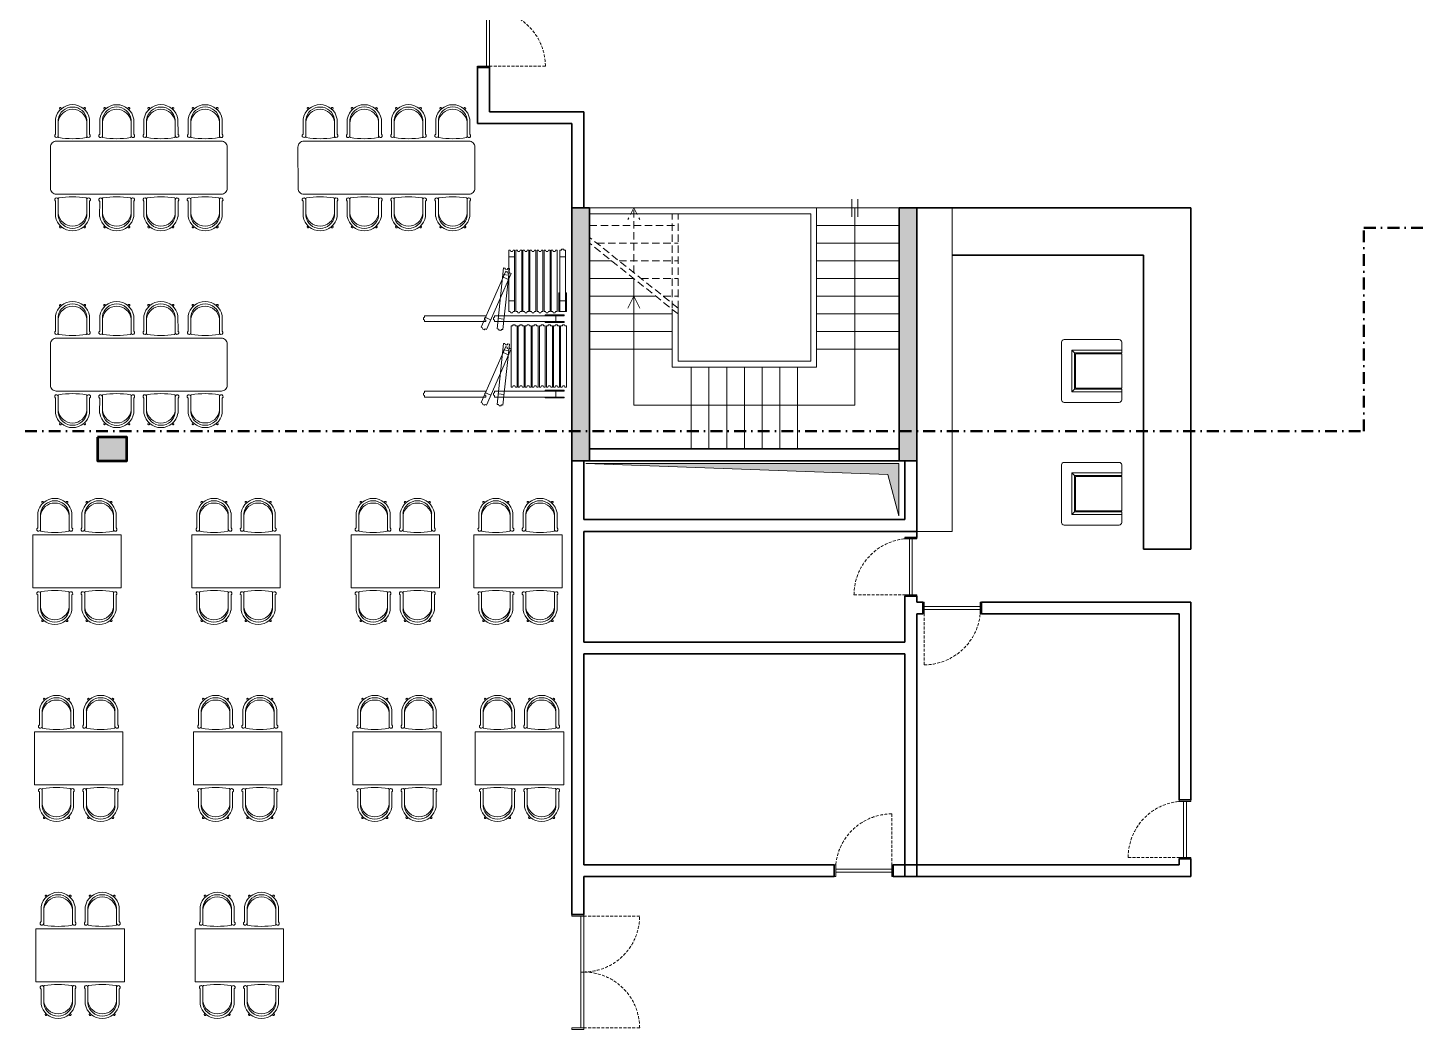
# Model space of a CAD drawing. Header units: millimetres. Extents: x -5316 to 10114, y -10026 to 11025.
# Drawn here: x 460 to 2814, y 127 to 1816 of the extents above; entities that cross this region are included whole.
import ezdxf

# ---------------------------------------------------------------- set-up
doc = ezdxf.new("R2010")
doc.units = ezdxf.units.MM
for name, pattern in [('DASHDOT2', [0.5, 0.25, -0.125, 0, -0.125]), ('DUZ', [0]), ('HIDDEN', [0.375, 0.25, -0.125]), ('HIDDEN2', [0.1875, 0.125, -0.0625])]:
    doc.linetypes.add(name, pattern=pattern)
for name, color, linetype, lineweight in [('DUVAR', 1, 'Continuous', 35), ('kesit çizgisi', 2, 'DASHDOT2', 50), ('kolon', 5, 'Continuous', 53), ('MTX-MERDIVEN', 140, 'DUZ', 18), ('PL-KAPI', 43, 'Continuous', 13), ('tefrişler', 13, 'Continuous', 5)]:
    doc.layers.add(name, color=color, linetype=linetype, lineweight=lineweight)
doc.layers.add('PL-SAFT', color=8, linetype='Continuous')
doc.layers.add('tarama_40', color=251, linetype='Continuous')

# ---------------------------------------------------------------- blocks, each defined once
blk = doc.blocks.new('masa1')
at = {"layer": 'tefrişler'}
for p, q in [((43532, 81988), (43531.2, 81990.2)), ((43533.5, 81991.4), (43534.5, 81989.5)), ((43515.6, 81949.1), (43520.9, 81974.3)), ((43519.2, 81943.6), (43525.3, 81972.8)), ((43566.7, 81933.6), (43572.9, 81962.8)), ((43572.9, 81983.1), (43571.2, 81981.8)), ((43572.2, 81937.1), (43577.5, 81962.3)), ((43572.9, 81979.4), (43574.5, 81981.1)), ((43605.4, 81972.5), (43604.6, 81974.8)), ((43606.9, 81975.9), (43607.9, 81974)), ((43646.3, 81967.6), (43644.6, 81966.3)), ((43646.2, 81964), (43647.9, 81965.6)), ((43589, 81933.6), (43594.3, 81958.8)), ((43592.5, 81928.1), (43598.7, 81957.3)), ((43640.1, 81918.1), (43646.3, 81947.3)), ((43645.6, 81921.7), (43650.9, 81946.9)), ((43662.4, 81918.2), (43667.7, 81943.3)), ((43665.9, 81912.7), (43672.1, 81941.9)), ((43678.8, 81957.1), (43678, 81959.3)), ((43680.3, 81960.5), (43681.3, 81958.6)), ((43719.6, 81952.2), (43718, 81950.8)), ((43719.6, 81948.5), (43721.3, 81950.2)), ((43752.2, 81941.6), (43751.4, 81943.8)), ((43753.7, 81945), (43754.7, 81943.1)), ((43713.5, 81902.7), (43719.7, 81931.9)), ((43719, 81906.2), (43724.3, 81931.4)), ((43735.8, 81902.7), (43741.1, 81927.9)), ((43739.3, 81897.2), (43745.5, 81926.4)), ((43786.9, 81887.2), (43793.1, 81916.4)), ((43793, 81936.7), (43791.3, 81935.4)), ((43792.4, 81890.8), (43797.7, 81916)), ((43793, 81933), (43794.6, 81934.7)), ((43492.2, 81837.8), (43486.9, 81812.6)), ((43497.6, 81841.4), (43491.5, 81812.2)), ((43545.2, 81831.4), (43539.1, 81802.2)), ((43548.8, 81825.9), (43543.5, 81800.7)), ((43565.6, 81822.3), (43560.2, 81797.2)), ((43571, 81825.9), (43564.9, 81796.7)), ((43618.6, 81815.9), (43612.5, 81786.7)), ((43622.2, 81810.4), (43616.9, 81785.2)), ((43638.9, 81806.9), (43633.6, 81781.7)), ((43644.4, 81810.5), (43638.3, 81781.3)), ((43692, 81800.5), (43685.8, 81771.3)), ((43491.5, 81795.5), (43489.9, 81793.8)), ((43491.5, 81791.8), (43493.2, 81793.2)), ((43530.8, 81783.6), (43529.8, 81785.5)), ((43532.3, 81786.9), (43533.1, 81784.7)), ((43564.9, 81780.1), (43563.3, 81778.4)), ((43564.9, 81776.4), (43566.6, 81777.7)), ((43695.6, 81795), (43690.3, 81769.8)), ((43712.3, 81791.4), (43707, 81766.2)), ((43717.8, 81795), (43711.7, 81765.8)), ((43765.4, 81785), (43759.2, 81755.8)), ((43769, 81779.5), (43763.7, 81754.3)), ((43604.2, 81768.1), (43603.2, 81770)), ((43605.7, 81771.5), (43606.5, 81769.3)), ((43638.3, 81764.6), (43636.7, 81762.9)), ((43638.3, 81760.9), (43640, 81762.3)), ((43677.6, 81752.7), (43676.6, 81754.6)), ((43679.1, 81756), (43679.9, 81753.8)), ((43711.7, 81749.2), (43710.1, 81747.5)), ((43711.7, 81745.5), (43713.4, 81746.8)), ((43751, 81737.2), (43750, 81739.1)), ((43752.5, 81740.6), (43753.3, 81738.4))]:
    blk.add_line(p, q, dxfattribs=at)
blk.add_lwpolyline([(43496, 81849.1), (43770, 81791.4, 0.414214), (43781.8, 81799.1), (43796.3, 81867.6, 0.414214), (43788.5, 81879.5), (43514.5, 81937.2, 0.414214), (43502.7, 81929.4), (43488.3, 81860.9, 0.414214)], format="xyb", close=True, dxfattribs=at)
for centre, radius, start, end in [((43548.2, 81963.5), 29.3, 357.7298, 158.4885), ((43548.4, 81964.2), 24.6, 356.5614, 159.6569), ((43532.7, 81990.1), 1.49, 57.9306, 176.4467), ((43547.6, 81960.5), 24.5, 355.6734, 160.5449), ((43573.1, 81981.6), 1.49, 339.7716, 98.2877), ((43621.6, 81948), 29.3, 357.7298, 158.4885), ((43621, 81945.1), 24.5, 355.6734, 160.5449), ((43621.7, 81948.8), 24.6, 356.5614, 159.6569), ((43606.1, 81974.7), 1.49, 57.9306, 176.4467), ((43646.5, 81966.2), 1.49, 339.7716, 98.2877), ((43695, 81932.6), 29.3, 357.7298, 158.4885), ((43516.6, 81946.2), 3.06, 108.8162, 348.1092), ((43520.1, 81943.4), 1, 168.1092, 258.1092), ((43571.9, 82076.3), 143.7, 248.7705, 267.4478), ((43694.4, 81929.6), 24.5, 355.6734, 160.5449), ((43695.1, 81933.3), 24.6, 356.5614, 159.6569), ((43679.5, 81959.2), 1.49, 57.9306, 176.4467), ((43719.9, 81950.7), 1.49, 339.7716, 98.2877), ((43768.4, 81917.1), 29.3, 357.7298, 158.4885), ((43767.7, 81914.2), 24.5, 355.6734, 160.5449), ((43768.5, 81917.9), 24.6, 356.5614, 159.6569), ((43752.9, 81943.8), 1.49, 57.9306, 176.4467), ((43565.8, 81933.8), 1, 258.1092, 348.1092), ((43570.1, 81934.9), 3.06, 168.1092, 47.4021), ((43590, 81930.7), 3.06, 108.8162, 348.1092), ((43593.5, 81927.9), 1, 168.1092, 258.1092), ((43645.3, 82060.8), 143.7, 248.7705, 267.4478), ((43639.1, 81918.3), 1, 258.1092, 348.1092), ((43643.5, 81919.4), 3.06, 168.1092, 47.4021), ((43663.4, 81915.3), 3.06, 108.8162, 348.1092), ((43793.2, 81935.3), 1.49, 339.7716, 98.2877), ((43666.9, 81912.5), 1, 168.1092, 258.1092), ((43718.7, 82045.4), 143.7, 248.7705, 267.4478), ((43712.5, 81902.9), 1, 258.1092, 348.1092), ((43716.9, 81904), 3.06, 168.1092, 47.4021), ((43736.8, 81899.8), 3.06, 108.8162, 348.1092), ((43740.3, 81897), 1, 168.1092, 258.1092), ((43792.1, 82029.9), 143.7, 248.7705, 267.4478), ((43785.9, 81887.4), 1, 258.1092, 348.1092), ((43790.3, 81888.5), 3.06, 168.1092, 47.4021), ((43494.2, 81840), 3.06, 348.1092, 227.4021), ((43498.6, 81841.2), 1, 78.1092, 168.1092), ((43492.4, 81698.6), 143.7, 68.7705, 87.4478), ((43544.2, 81831.6), 1, 348.1092, 78.1092), ((43547.8, 81828.8), 3.06, 288.8162, 168.1092), ((43567.6, 81824.6), 3.06, 348.1092, 227.4021), ((43572, 81825.7), 1, 78.1092, 168.1092), ((43565.8, 81683.2), 143.7, 68.7705, 87.4478), ((43516.2, 81811.4), 29.3, 177.7298, 338.4885), ((43516, 81810.7), 24.6, 176.5614, 339.6569), ((43516.8, 81814.4), 24.5, 175.6734, 340.5449), ((43589.6, 81796), 29.3, 177.7298, 338.4885), ((43590.2, 81799), 24.5, 175.6734, 340.5449), ((43617.6, 81816.1), 1, 348.1092, 78.1092), ((43621.2, 81813.3), 3.06, 288.8162, 168.1092), ((43641, 81809.1), 3.06, 348.1092, 227.4021), ((43645.4, 81810.3), 1, 78.1092, 168.1092), ((43639.2, 81667.7), 143.7, 68.7705, 87.4478), ((43691, 81800.7), 1, 348.1092, 78.1092), ((43694.6, 81797.9), 3.06, 288.8162, 168.1092), ((43491.3, 81793.3), 1.49, 159.7716, 278.2877), ((43531.6, 81784.8), 1.49, 237.9306, 356.4467), ((43564.7, 81777.9), 1.49, 159.7716, 278.2877), ((43589.4, 81795.2), 24.6, 176.5614, 339.6569), ((43663, 81780.5), 29.3, 177.7298, 338.4885), ((43662.8, 81779.8), 24.6, 176.5614, 339.6569), ((43663.6, 81783.5), 24.5, 175.6734, 340.5449), ((43714.4, 81793.7), 3.06, 348.1092, 227.4021), ((43718.8, 81794.8), 1, 78.1092, 168.1092), ((43712.6, 81652.3), 143.7, 68.7705, 87.4478), ((43764.4, 81785.2), 1, 348.1092, 78.1092), ((43768, 81782.4), 3.06, 288.8162, 168.1092), ((43605, 81769.4), 1.49, 237.9306, 356.4467), ((43638.1, 81762.4), 1.49, 159.7716, 278.2877), ((43678.4, 81753.9), 1.49, 237.9306, 356.4467), ((43736.4, 81765.1), 29.3, 177.7298, 338.4885), ((43736.2, 81764.3), 24.6, 176.5614, 339.6569), ((43737, 81768.1), 24.5, 175.6734, 340.5449), ((43711.5, 81747), 1.49, 159.7716, 278.2877), ((43751.8, 81738.5), 1.49, 237.9306, 356.4467)]:
    blk.add_arc(centre, radius, start, end, dxfattribs=at)
blk = doc.blocks.new('masa2')
at = {"layer": 'tefrişler'}
for p, q in [((43537.6, 81633.1), (43539.3, 81631.7)), ((43541.2, 81633.9), (43539.2, 81635.1)), ((43582.7, 81641.9), (43557, 81641.9)), ((43587.3, 81637.3), (43557.5, 81637.3)), ((43691.8, 81637.3), (43721.6, 81637.3)), ((43696.4, 81641.9), (43722.2, 81641.9)), ((43737.9, 81633.9), (43739.9, 81635.1)), ((43741.5, 81633.1), (43739.8, 81631.7)), ((43537.6, 81592.9), (43539.3, 81594.3)), ((43541.2, 81592.2), (43539.2, 81590.9)), ((43587.3, 81588.7), (43557.5, 81588.7)), ((43691.8, 81588.7), (43721.6, 81588.7)), ((43737.9, 81592.2), (43739.9, 81590.9)), ((43741.5, 81592.9), (43739.8, 81594.3)), ((43582.7, 81584.1), (43557, 81584.1)), ((43582.7, 81566.9), (43557, 81566.9)), ((43587.3, 81562.3), (43557.5, 81562.3)), ((43691.8, 81562.3), (43721.6, 81562.3)), ((43696.4, 81584.1), (43722.2, 81584.1)), ((43696.4, 81566.9), (43722.2, 81566.9)), ((43537.6, 81558.1), (43539.3, 81556.7)), ((43541.2, 81558.9), (43539.2, 81560.1)), ((43737.9, 81558.9), (43739.9, 81560.1)), ((43741.5, 81558.1), (43739.8, 81556.7)), ((43537.6, 81517.9), (43539.3, 81519.3)), ((43541.2, 81517.2), (43539.2, 81515.9)), ((43737.9, 81517.2), (43739.9, 81515.9)), ((43741.5, 81517.9), (43739.8, 81519.3)), ((43582.7, 81509.1), (43557, 81509.1)), ((43587.3, 81513.7), (43557.5, 81513.7)), ((43691.8, 81513.7), (43721.6, 81513.7)), ((43696.4, 81509.1), (43722.2, 81509.1))]:
    blk.add_line(p, q, dxfattribs=at)
blk.add_lwpolyline([(43594.6, 81650.5), (43684.6, 81650.5), (43684.6, 81500.5), (43594.6, 81500.5)], close=True, dxfattribs=at)
for centre, radius, start, end in [((43561.9, 81613), 29.3, 99.6207, 260.3793), ((43561.1, 81613), 24.6, 98.4522, 261.5478), ((43539, 81633.6), 1.49, 81.6625, 200.1786), ((43564.9, 81613), 24.5, 97.5642, 262.4358), ((43585.3, 81640.4), 3.06, 270, 149.2929), ((43587.3, 81636.3), 1, 0, 90), ((43446.6, 81613), 143.7, 350.6613, 9.3387), ((43832.5, 81613), 143.7, 170.6613, 189.3387), ((43693.8, 81640.4), 3.06, 30.7071, 270), ((43691.8, 81636.3), 1, 90, 180), ((43714.2, 81613), 24.5, 277.5642, 82.4358), ((43718, 81613), 24.6, 278.4522, 81.5478), ((43717.3, 81613), 29.3, 279.6207, 80.3793), ((43740.1, 81633.6), 1.49, 339.8214, 98.3375), ((43539, 81592.4), 1.49, 159.8214, 278.3375), ((43585.3, 81585.6), 3.06, 210.7071, 90), ((43587.3, 81589.7), 1, 270, 0), ((43693.8, 81585.6), 3.06, 90, 329.2929), ((43691.8, 81589.7), 1, 180, 270), ((43740.1, 81592.4), 1.49, 261.6625, 20.1786), ((43561.9, 81538), 29.3, 99.6207, 260.3793), ((43561.1, 81538), 24.6, 98.4522, 261.5478), ((43564.9, 81538), 24.5, 97.5642, 262.4358), ((43585.3, 81565.4), 3.06, 270, 149.2929), ((43587.3, 81561.3), 1, 0, 90), ((43693.8, 81565.4), 3.06, 30.7071, 270), ((43691.8, 81561.3), 1, 90, 180), ((43714.2, 81538), 24.5, 277.5642, 82.4358), ((43718, 81538), 24.6, 278.4522, 81.5478), ((43717.3, 81538), 29.3, 279.6207, 80.3793), ((43539, 81558.6), 1.49, 81.6625, 200.1786), ((43446.6, 81538), 143.7, 350.6613, 9.3387), ((43832.5, 81538), 143.7, 170.6613, 189.3387), ((43740.1, 81558.6), 1.49, 339.8214, 98.3375), ((43539, 81517.4), 1.49, 159.8214, 278.3375), ((43587.3, 81514.7), 1, 270, 0), ((43691.8, 81514.7), 1, 180, 270), ((43740.1, 81517.4), 1.49, 261.6625, 20.1786), ((43585.3, 81510.6), 3.06, 210.7071, 90), ((43693.8, 81510.6), 3.06, 90, 329.2929)]:
    blk.add_arc(centre, radius, start, end, dxfattribs=at)
blk = doc.blocks.new('WEFWEF')
at = {"layer": 'DUVAR'}
for p, q in [((46510.2, 84043.8), (46510.2, 84023.8)), ((46610.2, 84043.8), (46610.2, 84023.8))]:
    blk.add_line(p, q, dxfattribs=at)
at = {"layer": 'PL-KAPI', "lineweight": 15}
for p, q in [((46512.7, 84036.3), (46512.7, 84031.3)), ((46607.7, 84036.3), (46512.7, 84036.3)), ((46607.7, 84031.3), (46512.7, 84031.3))]:
    blk.add_line(p, q, dxfattribs=at)
at = {"layer": 'PL-KAPI', "linetype": 'HIDDEN', "ltscale": 20}
blk.add_lwpolyline([(46512.7, 84043.8, -0.384846), (46607.7, 84130.2), (46607.7, 84035.2)], format="xyb", dxfattribs=at)
at = {"layer": 'PL-KAPI', "lineweight": 15}
for points in [[(46512.7, 84043.8), (46510.2, 84043.8), (46510.2, 84023.8), (46512.7, 84023.8)], [(46610.2, 84043.8), (46607.7, 84043.8), (46607.7, 84023.8), (46610.2, 84023.8)]]:
    blk.add_lwpolyline(points, close=True, dxfattribs=at)
blk = doc.blocks.new('WEFWAFA')
at = {"layer": 'tefrişler'}
for p, q in [((44903.1, 80389), (44903.1, 80486.6)), ((44907.5, 80491), (45000.7, 80491)), ((44925.3, 80491), (44929.8, 80491)), ((45005.1, 80486.6), (45005.1, 80468.9)), ((44920.8, 80473.3), (44925.3, 80468.9)), ((45005.1, 80408.6), (45005.1, 80467.1)), ((45000.7, 80384.6), (44907.5, 80384.6)), ((44920.8, 80402.4), (44925.3, 80406.8)), ((45005.1, 80406.8), (45005.1, 80389))]:
    blk.add_line(p, q, dxfattribs=at)
for points in [[(45005.1, 80402.4), (44920.8, 80402.4), (44920.8, 80473.3), (45005.1, 80473.3)], [(45005.1, 80406.8), (44925.3, 80406.8), (44925.3, 80468.9), (45005.1, 80468.9)], [(45005.1, 80408.6), (44927, 80408.6), (44927, 80467.1), (45005.1, 80467.1)]]:
    blk.add_lwpolyline(points, dxfattribs=at)
for centre, start, end in [((44907.5, 80486.6), 90, 180), ((45000.7, 80486.6), 0, 90), ((44907.5, 80389), 180, 270), ((45000.7, 80389), 270, 0)]:
    blk.add_arc(centre, 4.43, start, end, dxfattribs=at)
blk = doc.blocks.new('kapı-flat-1')
at = {"layer": 'PL-KAPI'}
for p, q in [((44285.1, 82186.7), (44285.1, 81996.7)), ((44290.1, 82186.7), (44290.1, 81996.7)), ((44290.1, 82091.7), (44285.1, 82091.7))]:
    blk.add_line(p, q, dxfattribs=at)
for points in [[(44290.1, 82189.2), (44290.1, 82186.7), (44270.1, 82186.7), (44270.1, 82189.2)], [(44290.1, 81996.7), (44290.1, 81994.2), (44270.1, 81994.2), (44270.1, 81996.7)]]:
    blk.add_lwpolyline(points, close=True, dxfattribs=at)
at = {"layer": 'PL-KAPI', "linetype": 'HIDDEN', "ltscale": 20}
for points in [[(44290.1, 82091.7, 0.414214), (44385.1, 82186.7), (44290.1, 82186.7)], [(44290.1, 82091.7, -0.414214), (44385.1, 81996.7), (44290.1, 81996.7)]]:
    blk.add_lwpolyline(points, format="xyb", dxfattribs=at)

msp = doc.modelspace()

# ---------------------------------------------------------------- hatches: boundary and pattern name
at = {"layer": 'kolon'}
msp.add_hatch(color=256, dxfattribs=at).paths.add_polyline_path([(578.3, 1081.3), (628.3, 1081.3), (628.3, 1121.3), (578.3, 1121.3)])
at = {"layer": 'PL-SAFT', "lineweight": 15}
msp.add_hatch(color=256, dxfattribs=at).paths.add_polyline_path([(1407.2, 1076.4), (1919.2, 1057.8), (1938.2, 987.9), (1938.2, 1076.4)])
at = {"layer": 'tarama_40'}
h = msp.add_hatch(color=256, dxfattribs=at)
h.paths.add_polyline_path([(1413.4, 1510.3), (1413.4, 1111.3), (1383.4, 1111.3), (1383.4, 1510.3)])
h.paths.add_polyline_path([(1383.4, 1081.3), (1383.4, 1111.3), (1413.4, 1111.3), (1413.4, 1081.3)])
msp.add_hatch(color=256, dxfattribs=at).paths.add_polyline_path([(1968.4, 1510.3), (1968.4, 1081.3), (1938.4, 1081.3), (1938.4, 1510.3)])

# ---------------------------------------------------------------- linework, layer by layer
at = {"layer": 'DUVAR'}
for p, q in [((1223.4, 1750.8), (1223.4, 1653.3)), ((1243.4, 1748.3), (1223.4, 1748.3)), ((1243.4, 1750.8), (1243.4, 1673.3)), ((1403.4, 1673.3), (1243.4, 1673.3)), ((1403.4, 1673.3), (1403.4, 1510.3)), ((1383.4, 1653.3), (1223.4, 1653.3)), ((1383.4, 1653.3), (1383.4, 1510.3)), ((1968.4, 1510.3), (2433.3, 1510.3)), ((2433.3, 1510.3), (2433.3, 1490.3)), ((2433.3, 1510.3), (2433.3, 931.3)), ((1383.4, 1446.8), (1383.4, 1370.4)), ((2028.4, 1430.3), (2353.3, 1430.3)), ((2353.3, 1430.3), (2353.3, 931.3)), ((1413.4, 1101.3), (1938.4, 1101.3)), ((1383.4, 1081.3), (1383.4, 490.2)), ((1403.4, 1081.3), (1403.4, 981.3)), ((1948.4, 981.3), (1948.4, 1081.3)), ((1968.4, 961.3), (1968.4, 1081.3)), ((1403.4, 981.3), (1948.4, 981.3)), ((1403.4, 961.3), (1968.4, 961.3)), ((1403.4, 961.3), (1403.4, 773.7)), ((1968.4, 961.3), (1968.4, 951.3)), ((2353.3, 931.3), (2433.3, 931.3)), ((1948.4, 851.3), (1948.4, 773.7)), ((1968.4, 851.3), (1968.4, 841.3)), ((1968.4, 841.3), (1978.4, 841.3)), ((2078.4, 841.3), (2433.3, 841.3)), ((2433.3, 841.3), (2433.3, 505.7)), ((1968.4, 821.3), (1978.4, 821.3)), ((1968.4, 821.3), (1968.4, 375.7)), ((2078.4, 821.3), (2413.3, 821.3)), ((2413.3, 821.3), (2413.3, 505.7)), ((1948.4, 773.7), (1403.4, 773.7)), ((1403.4, 753.7), (1403.4, 395.7)), ((1948.4, 753.7), (1403.4, 753.7)), ((1948.4, 753.7), (1948.4, 375.7)), ((2413.3, 520.2), (2413.3, 510.2)), ((2433.3, 520.2), (2433.3, 505.7)), ((1383.4, 490.2), (1383.4, 311.3)), ((2413.3, 405.7), (2413.3, 395.7)), ((2433.3, 405.7), (2433.3, 375.7)), ((1403.4, 395.7), (1828.4, 395.7)), ((1928.4, 395.7), (2413.3, 395.7)), ((1403.4, 375.7), (1403.4, 311.3)), ((1403.4, 375.7), (1828.4, 375.7)), ((1928.4, 375.7), (2433.3, 375.7)), ((1403.4, 311.3), (1383.4, 311.3))]:
    msp.add_line(p, q, dxfattribs=at)
at = {"layer": 'DUVAR', "lineweight": 5}
msp.add_line((1383.4, 1081.3), (1968.4, 1081.3), dxfattribs=at)
at = {"layer": 'DUVAR'}
msp.add_lwpolyline([(1413.4, 1081.3), (1413.4, 1510.3), (1383.4, 1510.3), (1383.4, 1081.3), (1968.4, 1081.3), (1968.4, 1510.3), (1938.4, 1510.3), (1938.4, 1081.3)], dxfattribs=at)
at = {"layer": 'kesit çizgisi', "ltscale": 80}
msp.add_lwpolyline([(-1028, 1131.3), (2727, 1131.3), (2727, 1476.2), (5640.1, 1476.2)], dxfattribs=at)
at = {"layer": 'kolon'}
msp.add_lwpolyline([(578.3, 1121.3), (578.3, 1081.3), (628.3, 1081.3), (628.3, 1121.3)], close=True, dxfattribs=at)
at = {"layer": 'MTX-MERDIVEN', "linetype": 'HIDDEN2', "ltscale": 100}
for p, q in [((1413.4, 1510.3), (1563.4, 1510.3)), ((1488.4, 1510.3), (1478.4, 1490.3)), ((1488.4, 1510.3), (1498.4, 1490.3)), ((1413.4, 1480.3), (1563.4, 1480.3)), ((1563.4, 1340.3), (1413.4, 1460.3)), ((1563.4, 1330.3), (1413.4, 1450.3)), ((1425.9, 1450.3), (1563.4, 1450.3)), ((1463.4, 1420.3), (1563.4, 1420.3)), ((1500.9, 1390.3), (1563.4, 1390.3)), ((1538.4, 1360.3), (1563.4, 1360.3))]:
    msp.add_line(p, q, dxfattribs=at)
at = {"layer": 'MTX-MERDIVEN', "ltscale": 100}
for p, q in [((1938.4, 1510.3), (1788.4, 1510.3)), ((1858.4, 1495.3), (1858.4, 1525.3)), ((1868.4, 1495.3), (1868.4, 1525.3)), ((2028.4, 961.3), (2028.4, 1510.3)), ((1938.4, 1480.3), (1798.4, 1480.3)), ((1938.4, 1450.3), (1798.4, 1450.3)), ((1413.4, 1420.3), (1450.9, 1420.3)), ((1938.4, 1420.3), (1798.4, 1420.3)), ((1413.4, 1390.3), (1488.4, 1390.3)), ((1938.4, 1390.3), (1798.4, 1390.3)), ((1413.4, 1360.3), (1525.9, 1360.3)), ((1488.4, 1360.3), (1478.4, 1340.3)), ((1488.4, 1360.3), (1498.4, 1340.3)), ((1938.4, 1360.3), (1798.4, 1360.3)), ((1413.4, 1330.3), (1553.4, 1330.3)), ((1938.4, 1330.3), (1798.4, 1330.3)), ((1413.4, 1300.3), (1553.4, 1300.3)), ((1938.4, 1300.3), (1798.4, 1300.3)), ((1413.4, 1270.3), (1553.4, 1270.3)), ((1938.4, 1270.3), (1798.4, 1270.3)), ((1585.9, 1240.3), (1585.9, 1101.3)), ((1615.9, 1240.3), (1615.9, 1101.3)), ((1645.9, 1240.3), (1645.9, 1101.3)), ((1675.9, 1240.3), (1675.9, 1101.3)), ((1705.9, 1240.3), (1705.9, 1101.3)), ((1735.9, 1240.3), (1735.9, 1101.3)), ((1765.9, 1240.3), (1765.9, 1101.3)), ((1968.4, 961.3), (2028.4, 961.3))]:
    msp.add_line(p, q, dxfattribs=at)
for points in [[(1413.4, 1510.3), (1798.4, 1510.3), (1798.4, 1240.3), (1553.4, 1240.3), (1553.4, 1338.3)], [(1863.4, 1510.3), (1863.4, 1175.3), (1488.4, 1175.3), (1488.4, 1390.3)], [(1413.4, 1500.3), (1788.4, 1500.3), (1788.4, 1250.3), (1563.4, 1250.3), (1563.4, 1340.3)]]:
    msp.add_lwpolyline(points, dxfattribs=at)
at = {"layer": 'MTX-MERDIVEN', "linetype": 'HIDDEN2', "ltscale": 100}
for points in [[(1488.4, 1400.3), (1488.4, 1510.3)], [(1553.4, 1340.3), (1553.4, 1500.3)], [(1563.4, 1340.3), (1563.4, 1500.3)]]:
    msp.add_lwpolyline(points, dxfattribs=at)
at = {"layer": 'PL-SAFT', "lineweight": 15}
msp.add_lwpolyline([(1938.2, 1076.4), (1938.2, 987.9), (1919.2, 1057.8), (1407.2, 1076.4)], close=True, dxfattribs=at)
at = {"layer": 'tefrişler'}
for points in [[(1276.2, 1438.3), (1278.8, 1438.3), (1279.8, 1436.4), (1282.7, 1436.4), (1283.7, 1438.3), (1286.2, 1438.3), (1286.2, 1334.3), (1283.7, 1334.3), (1282.7, 1332.4), (1279.8, 1332.4), (1278.8, 1334.3), (1276.2, 1334.3)], [(1288.2, 1438.3), (1290.8, 1438.3), (1291.8, 1436.4), (1294.7, 1436.4), (1295.7, 1438.3), (1298.2, 1438.3), (1298.2, 1334.3), (1295.7, 1334.3), (1294.7, 1332.4), (1291.8, 1332.4), (1290.8, 1334.3), (1288.2, 1334.3)], [(1300.2, 1438.3), (1302.8, 1438.3), (1303.8, 1436.4), (1306.7, 1436.4), (1307.7, 1438.3), (1310.2, 1438.3), (1310.2, 1334.3), (1307.7, 1334.3), (1306.7, 1332.4), (1303.8, 1332.4), (1302.8, 1334.3), (1300.2, 1334.3)], [(1312.2, 1438.3), (1314.8, 1438.3), (1315.8, 1436.4), (1318.7, 1436.4), (1319.7, 1438.3), (1322.2, 1438.3), (1322.2, 1334.3), (1319.7, 1334.3), (1318.7, 1332.4), (1315.8, 1332.4), (1314.8, 1334.3), (1312.2, 1334.3)], [(1324.2, 1438.3), (1326.8, 1438.3), (1327.8, 1436.4), (1330.7, 1436.4), (1331.7, 1438.3), (1334.2, 1438.3), (1334.2, 1334.3), (1331.7, 1334.3), (1330.7, 1332.4), (1327.8, 1332.4), (1326.8, 1334.3), (1324.2, 1334.3)], [(1336.2, 1438.3), (1338.8, 1438.3), (1339.8, 1436.4), (1342.7, 1436.4), (1343.7, 1438.3), (1346.2, 1438.3), (1346.2, 1334.3), (1343.7, 1334.3), (1342.7, 1332.4), (1339.8, 1332.4), (1338.8, 1334.3), (1336.2, 1334.3)], [(1348.2, 1438.3), (1350.8, 1438.3), (1351.8, 1436.4), (1354.7, 1436.4), (1355.7, 1438.3), (1358.2, 1438.3), (1358.2, 1334.3), (1355.7, 1334.3), (1354.7, 1332.4), (1351.8, 1332.4), (1350.8, 1334.3), (1348.2, 1334.3)], [(1372.6, 1334.3), (1370.1, 1334.3), (1369.1, 1334.3), (1366.2, 1334.3), (1365.2, 1334.3), (1362.6, 1334.3), (1362.6, 1438.3), (1365.2, 1438.3), (1366.2, 1440.1), (1369.1, 1440.1), (1370.1, 1438.3), (1372.6, 1438.3)], [(1271, 1403.1), (1273.4, 1402.1), (1273.5, 1399.9), (1276.2, 1398.8), (1277.8, 1400.1), (1280.2, 1399.1), (1238.6, 1303.8), (1236.3, 1304.8), (1234.6, 1303.5), (1232, 1304.6), (1231.8, 1306.7), (1229.4, 1307.8)], [(1267.2, 1408.3), (1269.8, 1408), (1270.5, 1406.1), (1273.4, 1405.8), (1274.6, 1407.5), (1277.2, 1407.3), (1266.3, 1303.8), (1263.8, 1304.1), (1262.6, 1302.3), (1259.7, 1302.6), (1258.9, 1304.6), (1256.4, 1304.9)], [(1237.2, 1327.3), (1237.2, 1324.7), (1235.3, 1323.7), (1235.3, 1320.8), (1237.2, 1319.8), (1237.2, 1317.3), (1133.2, 1317.3), (1133.2, 1319.8), (1131.3, 1320.8), (1131.3, 1323.7), (1133.2, 1324.7), (1133.2, 1327.3)], [(1356.2, 1327.3), (1356.2, 1324.7), (1356.2, 1323.7), (1356.2, 1320.8), (1356.2, 1319.8), (1356.2, 1317.3), (1252.2, 1317.3), (1252.2, 1319.8), (1250.3, 1320.8), (1250.3, 1323.7), (1252.2, 1324.7), (1252.2, 1327.3)], [(1280.2, 1206.3), (1282.7, 1206.3), (1283.7, 1208.1), (1286.6, 1208.1), (1287.6, 1206.3), (1290.2, 1206.3), (1290.2, 1310.3), (1287.6, 1310.3), (1286.6, 1312.1), (1283.7, 1312.1), (1282.7, 1310.3), (1280.2, 1310.3)], [(1292.2, 1206.3), (1294.7, 1206.3), (1295.7, 1208.1), (1298.6, 1208.1), (1299.6, 1206.3), (1302.2, 1206.3), (1302.2, 1310.3), (1299.6, 1310.3), (1298.6, 1312.1), (1295.7, 1312.1), (1294.7, 1310.3), (1292.2, 1310.3)], [(1304.2, 1206.3), (1306.7, 1206.3), (1307.7, 1208.1), (1310.6, 1208.1), (1311.6, 1206.3), (1314.2, 1206.3), (1314.2, 1310.3), (1311.6, 1310.3), (1310.6, 1312.1), (1307.7, 1312.1), (1306.7, 1310.3), (1304.2, 1310.3)], [(1316.2, 1206.3), (1318.7, 1206.3), (1319.7, 1208.1), (1322.6, 1208.1), (1323.6, 1206.3), (1326.2, 1206.3), (1326.2, 1310.3), (1323.6, 1310.3), (1322.6, 1312.1), (1319.7, 1312.1), (1318.7, 1310.3), (1316.2, 1310.3)], [(1328.2, 1206.3), (1330.7, 1206.3), (1331.7, 1208.1), (1334.6, 1208.1), (1335.6, 1206.3), (1338.2, 1206.3), (1338.2, 1310.3), (1335.6, 1310.3), (1334.6, 1312.1), (1331.7, 1312.1), (1330.7, 1310.3), (1328.2, 1310.3)], [(1340.2, 1206.3), (1342.7, 1206.3), (1343.7, 1208.1), (1346.6, 1208.1), (1347.6, 1206.3), (1350.2, 1206.3), (1350.2, 1310.3), (1347.6, 1310.3), (1346.6, 1312.1), (1343.7, 1312.1), (1342.7, 1310.3), (1340.2, 1310.3)], [(1352.2, 1206.3), (1354.7, 1206.3), (1355.7, 1208.1), (1358.6, 1208.1), (1359.6, 1206.3), (1362.2, 1206.3), (1362.2, 1310.3), (1359.6, 1310.3), (1358.6, 1312.1), (1355.7, 1312.1), (1354.7, 1310.3), (1352.2, 1310.3)], [(1364.2, 1206.3), (1366.7, 1206.3), (1367.7, 1208.1), (1370.6, 1208.1), (1371.6, 1206.3), (1374.2, 1206.3), (1374.2, 1310.3), (1371.6, 1310.3), (1370.6, 1312.1), (1367.7, 1312.1), (1366.7, 1310.3), (1364.2, 1310.3)], [(1271.1, 1275.1), (1273.4, 1274.1), (1273.6, 1271.9), (1276.2, 1270.8), (1277.9, 1272.1), (1280.2, 1271.1), (1238.6, 1175.8), (1236.3, 1176.8), (1234.6, 1175.5), (1232, 1176.6), (1231.8, 1178.7), (1229.5, 1179.8)], [(1267.2, 1280.3), (1269.8, 1280), (1270.6, 1278.1), (1273.4, 1277.8), (1274.6, 1279.5), (1277.2, 1279.3), (1266.3, 1175.8), (1263.8, 1176.1), (1262.6, 1174.3), (1259.7, 1174.6), (1258.9, 1176.6), (1256.4, 1176.9)], [(1237.2, 1199.3), (1237.2, 1196.7), (1235.4, 1195.7), (1235.4, 1192.8), (1237.2, 1191.8), (1237.2, 1189.3), (1133.2, 1189.3), (1133.2, 1191.8), (1131.4, 1192.8), (1131.4, 1195.7), (1133.2, 1196.7), (1133.2, 1199.3)], [(1356.2, 1199.3), (1356.2, 1196.7), (1356.2, 1195.7), (1356.2, 1192.8), (1356.2, 1191.8), (1356.2, 1189.3), (1252.2, 1189.3), (1252.2, 1191.8), (1250.4, 1192.8), (1250.4, 1195.7), (1252.2, 1196.7), (1252.2, 1199.3)]]:
    msp.add_lwpolyline(points, close=True, dxfattribs=at)
for points in [[(1286.2, 1427.3), (1276.2, 1427.3)], [(1372.6, 1427.3), (1362.6, 1427.3)], [(1276, 1396.3), (1266.1, 1397.4)], [(1275.8, 1389), (1266.6, 1393)], [(1362.6, 1334.3), (1361.1, 1334.3), (1361.1, 1366.3), (1362.6, 1366.3)], [(1362.6, 1366.3), (1362.6, 1334.3)], [(1362.6, 1366.3), (1362.6, 1334.3)], [(1372.6, 1334.3), (1374.1, 1334.3), (1374.1, 1366.3), (1372.6, 1366.3)], [(1372.6, 1366.3), (1372.6, 1334.3)], [(1372.6, 1366.3), (1372.6, 1334.3)], [(1286.2, 1352.3), (1276.2, 1352.3)], [(1372.6, 1352.3), (1362.6, 1352.3)], [(1245.8, 1320.3), (1236.6, 1324.3)], [(1268.2, 1321.7), (1258.2, 1322.8)], [(1370.2, 1327.3), (1370.2, 1328.8), (1338.2, 1328.8), (1338.2, 1327.3)], [(1338.2, 1327.3), (1370.2, 1327.3)], [(1370.2, 1317.3), (1370.2, 1315.8), (1338.2, 1315.8), (1338.2, 1317.3)], [(1338.2, 1317.3), (1370.2, 1317.3)], [(1276, 1268.3), (1266.1, 1269.4)], [(1275.8, 1261), (1266.7, 1265)], [(1370.2, 1199.3), (1370.2, 1200.8), (1338.2, 1200.8), (1338.2, 1199.3)], [(1245.8, 1192.3), (1236.7, 1196.3)], [(1268.2, 1193.7), (1258.3, 1194.8)], [(1338.2, 1199.3), (1370.2, 1199.3)], [(1370.2, 1189.3), (1370.2, 1187.8), (1338.2, 1187.8), (1338.2, 1189.3)], [(1338.2, 1189.3), (1370.2, 1189.3)]]:
    msp.add_lwpolyline(points, dxfattribs=at)

# ---------------------------------------------------------------- block references
at = {"layer": 'DUVAR'}
msp.add_blockref('kapı-flat-1', (-43046.8, -80245.9), dxfattribs=at)
at = {"layer": 'PL-KAPI', "xscale": -1, "rotation": 90}
for p in [(85992.1, 47461.5), (86457.1, 47015.9)]:
    msp.add_blockref('WEFWEF', p, dxfattribs=at)
at = {"layer": 'PL-KAPI', "rotation": 180}
msp.add_blockref('WEFWEF', (48588.6, 84865.1), dxfattribs=at)
at = {"layer": 'PL-KAPI'}
for name, p in [('WEFWEF', (-44681.8, -83648.1)), ('kapı-flat-1', (-42886.8, -81877.9))]:
    msp.add_blockref(name, p, dxfattribs=at)
at = {"layer": 'tefrişler'}
for name, p, rotation in [('masa1', (-25189.2, -87521.6), 11.89084326074651), ('masa1', (-24769.2, -87521.6), 11.89084326074651), ('masa1', (-25189.2, -87855.6), 11.89084326074651), ('masa2', (82119.1, -42729.2), 90), ('masa2', (82389.1, -42729.2), 90), ('masa2', (82659.1, -42729.2), 90), ('masa2', (82867.3, -42729.2), 90), ('masa2', (82121.9, -43063.4), 90), ('masa2', (82391.9, -43063.4), 90), ('masa2', (82661.9, -43063.4), 90), ('masa2', (82870, -43063.4), 90), ('masa2', (82124.6, -43397.6), 90), ('masa2', (82394.6, -43397.6), 90)]:
    msp.add_blockref(name, p, dxfattribs=dict(at, rotation=rotation))
for p in [(-42689.1, -79204.3), (-42689.1, -79412.5)]:
    msp.add_blockref('WEFWAFA', p, dxfattribs=at)

doc.saveas('drawing.dxf')
